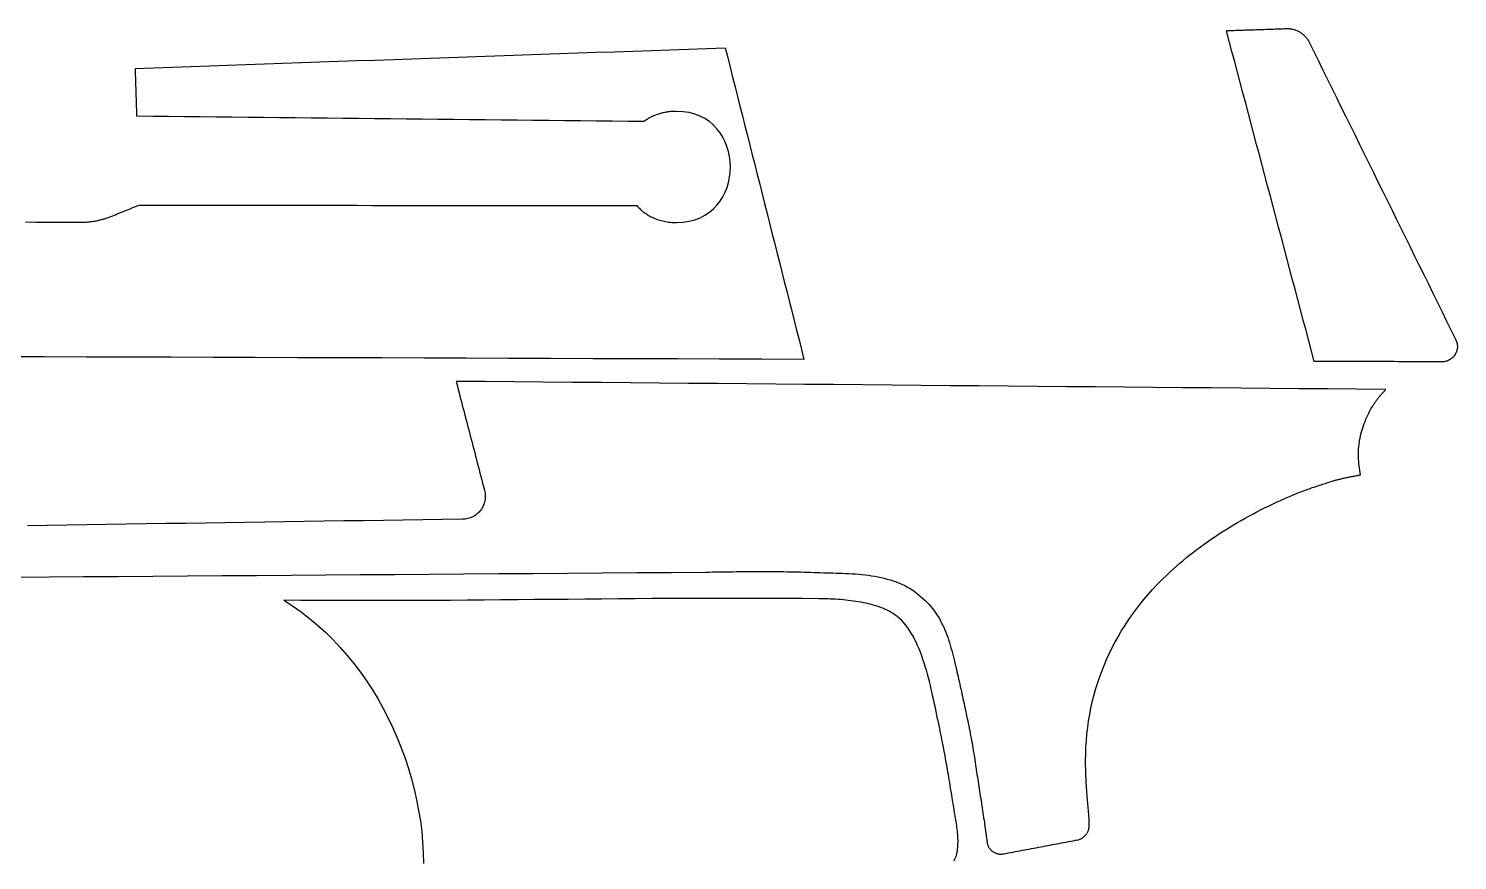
# Model space of a CAD drawing. Header units: metres. Extents: x 18 to 141, y -150 to -58.
# Drawn here: x 79.3 to 141, y -94.3 to -58.4 of the extents above; entities that cross this region are included whole.
import ezdxf

# ---------------------------------------------------------------- set-up
doc = ezdxf.new("R2010")
doc.units = ezdxf.units.M

msp = doc.modelspace()

# ---------------------------------------------------------------- linework, layer by layer
for points in [[(131.02844, -58.501788), (131.108958, -58.498994), (131.189476, -58.4962), (131.269994, -58.493406), (131.350766, -58.490612), (131.431284, -58.487818), (131.511802, -58.485024), (131.59232, -58.48223), (131.673092, -58.479436), (131.75361, -58.476642), (131.834128, -58.473848), (131.914646, -58.471054), (131.995418, -58.46826), (132.075936, -58.465466), (132.156454, -58.462672), (132.236972, -58.459878), (132.317744, -58.457084), (132.398262, -58.45429), (132.47878, -58.451496), (132.559298, -58.448702), (132.64007, -58.445908), (132.720588, -58.443114), (132.801106, -58.44032), (132.881624, -58.437526), (132.962396, -58.434732), (133.042914, -58.431938), (133.123432, -58.429144), (133.20395, -58.42635), (133.284722, -58.423556), (133.36524, -58.420762), (133.445758, -58.417968), (133.526276, -58.415174), (133.607048, -58.41238), (133.646164, -58.411618), (133.685026, -58.41238), (133.723634, -58.414412), (133.761988, -58.417968), (133.800088, -58.422794), (133.83768, -58.42889), (133.875018, -58.43651), (133.912102, -58.4454), (133.948678, -58.45556), (133.984746, -58.46699), (134.020306, -58.47969), (134.055358, -58.49366), (134.089902, -58.5089), (134.123684, -58.525156), (134.156958, -58.542682), (134.18947, -58.561478), (134.221474, -58.58129), (134.252716, -58.602372), (134.283196, -58.62447), (134.312914, -58.647584), (134.34187, -58.671714), (134.36981, -58.697114), (134.396988, -58.72353), (134.423404, -58.750962), (134.448804, -58.779156), (134.473188, -58.808366), (134.496556, -58.838592), (134.518908, -58.869834), (134.540244, -58.901838), (134.560564, -58.934858), (134.579614, -58.96864), (134.597394, -59.003438), (134.795006, -59.404758), (134.992618, -59.806078), (135.19023, -60.207398), (135.387842, -60.608718), (135.585454, -61.010038), (135.783066, -61.411358), (135.980678, -61.812678), (136.17829, -62.213998), (136.375902, -62.615318), (136.573514, -63.016638), (136.771126, -63.417958), (136.968738, -63.819278), (137.16635, -64.220598), (137.363962, -64.621918), (137.561574, -65.023238), (137.759186, -65.424558), (137.956798, -65.825878), (138.15441, -66.227198), (138.352022, -66.628518), (138.549634, -67.029838), (138.747246, -67.431158), (138.944858, -67.832478), (139.14247, -68.233798), (139.340082, -68.635118), (139.537694, -69.036438), (139.735306, -69.437758), (139.932918, -69.839078), (140.13053, -70.240398), (140.328142, -70.641718), (140.525754, -71.043038), (140.723366, -71.444358), (140.920978, -71.845678), (140.939774, -71.887334), (140.955522, -71.929244), (140.968222, -71.971408), (140.977874, -72.013572), (140.984732, -72.055736), (140.988796, -72.0979), (140.990066, -72.13981), (140.988542, -72.181466), (140.984478, -72.222614), (140.977874, -72.263254), (140.96873, -72.303132), (140.9573, -72.342248), (140.94333, -72.380602), (140.927074, -72.41794), (140.908786, -72.454262), (140.888212, -72.489314), (140.865606, -72.523096), (140.840968, -72.555354), (140.814552, -72.586088), (140.786104, -72.615298), (140.755878, -72.64273), (140.723874, -72.668384), (140.690346, -72.692006), (140.65504, -72.713596), (140.61821, -72.733154), (140.579856, -72.750426), (140.540232, -72.765158), (140.499338, -72.77735), (140.457174, -72.787002), (140.41374, -72.79386), (140.36929, -72.797924), (140.323824, -72.799194), (140.151612, -72.798686), (139.9794, -72.798178), (139.807188, -72.79767), (139.634976, -72.797162), (139.462764, -72.796654), (139.290552, -72.796146), (139.11834, -72.795638), (138.946128, -72.79513), (138.773916, -72.794622), (138.601704, -72.794114), (138.429492, -72.793606), (138.25728, -72.793098), (138.085068, -72.79259), (137.912856, -72.792082), (137.740644, -72.791574), (137.568432, -72.791066), (137.39622, -72.790558), (137.224008, -72.79005), (137.051796, -72.789542), (136.879584, -72.789034), (136.707372, -72.788526), (136.53516, -72.788018), (136.362948, -72.78751), (136.190736, -72.787002), (136.018524, -72.786494), (135.846312, -72.785986), (135.6741, -72.785478), (135.501888, -72.78497), (135.329676, -72.784462), (135.157464, -72.783954), (134.985252, -72.783446), (134.81304, -72.782938), (134.694676, -72.336914), (134.576312, -71.89089), (134.457948, -71.444866), (134.339584, -70.998842), (134.22122, -70.552818), (134.102856, -70.106794), (133.984492, -69.66077), (133.866128, -69.214746), (133.747764, -68.768722), (133.6294, -68.322698), (133.511036, -67.876674), (133.392672, -67.43065), (133.274308, -66.984626), (133.155944, -66.538602), (133.03758, -66.092578), (132.919216, -65.646554), (132.800852, -65.20053), (132.682488, -64.754506), (132.564124, -64.308482), (132.44576, -63.862458), (132.327396, -63.416434), (132.209032, -62.97041), (132.090668, -62.524386), (131.972304, -62.078362), (131.85394, -61.632338), (131.735576, -61.186314), (131.617212, -60.74029), (131.498848, -60.294266), (131.380484, -59.848242), (131.26212, -59.402218), (131.143756, -58.956194), (131.025392, -58.51017)], [(79.202788, -66.760598), (79.672942, -66.763646), (80.143096, -66.766694), (80.61325, -66.769742), (81.083404, -66.77279), (81.553558, -66.775838), (81.596738, -66.775838), (81.639664, -66.77533), (81.68259, -66.774314), (81.725516, -66.77279), (81.768442, -66.770758), (81.811368, -66.768218), (81.854294, -66.76517), (81.896966, -66.761614), (81.939638, -66.75755), (81.98231, -66.752978), (82.024982, -66.747898), (82.0674, -66.74231), (82.109818, -66.736214), (82.152236, -66.72961), (82.1944, -66.722498), (82.236564, -66.714878), (82.278728, -66.70675), (82.320638, -66.698114), (82.362548, -66.68897), (82.404204, -66.679318), (82.44586, -66.669158), (82.487262, -66.65849), (82.528664, -66.647314), (82.569812, -66.63563), (82.61096, -66.623438), (82.651854, -66.610738), (82.692748, -66.59753), (82.733388, -66.583814), (82.774028, -66.56959), (82.814414, -66.554858), (82.854546, -66.539618), (82.894678, -66.52387), (82.932524, -66.50863), (82.97037, -66.49339), (83.008216, -66.47815), (83.046062, -66.46291), (83.083908, -66.44767), (83.121754, -66.43243), (83.1596, -66.41719), (83.197446, -66.40195), (83.235292, -66.38671), (83.273138, -66.37147), (83.310984, -66.35623), (83.34883, -66.34099), (83.386676, -66.32575), (83.424522, -66.31051), (83.462368, -66.29527), (83.500214, -66.28003), (83.53806, -66.26479), (83.575906, -66.24955), (83.613752, -66.23431), (83.651598, -66.21907), (83.689444, -66.20383), (83.72729, -66.18859), (83.765136, -66.17335), (83.802982, -66.15811), (83.840828, -66.14287), (83.878674, -66.12763), (83.91652, -66.11239), (83.954366, -66.09715), (83.992212, -66.08191), (84.030058, -66.06667), (84.067904, -66.05143), (84.10575, -66.03619), (84.776818, -66.036698), (85.447886, -66.037206), (86.118954, -66.037714), (86.790022, -66.038222), (87.46109, -66.03873), (88.132158, -66.039238), (88.803226, -66.039746), (89.474294, -66.040254), (90.145362, -66.040762), (90.81643, -66.04127), (91.487498, -66.041778), (92.158566, -66.042286), (92.829634, -66.042794), (93.500702, -66.043302), (94.17177, -66.04381), (94.842838, -66.044318), (95.513906, -66.044826), (96.184974, -66.045334), (96.856042, -66.045842), (97.52711, -66.04635), (98.198178, -66.046858), (98.869246, -66.047366), (99.540314, -66.047874), (100.211382, -66.048382), (100.88245, -66.04889), (101.553518, -66.049398), (102.224586, -66.049906), (102.895654, -66.050414), (103.566722, -66.050922), (104.23779, -66.05143), (104.908858, -66.051938), (105.579926, -66.052446), (105.616756, -66.09334), (105.654602, -66.133218), (105.693464, -66.172334), (105.733596, -66.210434), (105.774744, -66.247518), (105.816908, -66.283586), (105.860342, -66.318638), (105.904792, -66.352674), (105.950258, -66.385694), (105.996994, -66.417444), (106.044746, -66.448178), (106.093514, -66.477642), (106.143552, -66.50609), (106.194606, -66.533268), (106.246676, -66.559176), (106.300016, -66.583814), (106.354372, -66.607182), (106.409744, -66.62928), (106.466386, -66.650108), (106.524044, -66.669412), (106.582718, -66.687446), (106.642662, -66.703956), (106.703622, -66.718942), (106.765598, -66.732658), (106.828844, -66.74485), (106.893106, -66.755518), (106.958384, -66.764662), (107.024932, -66.772028), (107.092496, -66.77787), (107.161076, -66.782188), (107.230926, -66.784728), (107.301792, -66.78549), (107.582716, -66.771774), (107.845352, -66.731642), (108.089954, -66.666872), (108.316522, -66.579242), (108.524802, -66.47053), (108.715048, -66.342514), (108.887006, -66.196972), (109.04093, -66.035682), (109.17682, -65.860168), (109.294422, -65.672462), (109.39399, -65.474088), (109.47527, -65.267078), (109.538516, -65.052956), (109.583728, -64.8335), (109.610652, -64.610488), (109.619542, -64.385952), (109.610398, -64.161416), (109.58322, -63.938404), (109.537754, -63.718948), (109.474254, -63.504826), (109.39272, -63.297816), (109.293152, -63.099442), (109.175296, -62.911736), (109.039406, -62.736222), (108.885482, -62.574932), (108.713524, -62.42939), (108.523532, -62.301374), (108.315252, -62.192662), (108.088938, -62.105032), (107.84459, -62.040262), (107.582208, -62.00013), (107.301792, -61.986414), (107.24769, -61.986922), (107.19435, -61.988446), (107.141518, -61.990986), (107.089448, -61.994288), (107.037886, -61.998606), (106.987086, -62.00394), (106.936794, -62.010036), (106.887264, -62.017148), (106.838242, -62.025022), (106.789982, -62.033912), (106.74223, -62.043564), (106.69524, -62.054232), (106.648758, -62.065662), (106.603038, -62.077854), (106.557826, -62.091062), (106.513376, -62.105032), (106.469434, -62.119764), (106.426254, -62.135258), (106.383582, -62.151514), (106.341672, -62.168532), (106.30027, -62.186312), (106.25963, -62.204854), (106.219498, -62.224158), (106.180128, -62.244224), (106.141266, -62.265052), (106.103166, -62.286642), (106.065574, -62.30874), (106.028744, -62.3316), (105.992422, -62.355222), (105.956862, -62.379352), (105.92181, -62.404244), (105.88752, -62.429644), (105.204006, -62.422278), (104.520492, -62.414912), (103.836978, -62.407546), (103.153464, -62.40018), (102.46995, -62.392814), (101.786436, -62.385448), (101.102922, -62.378082), (100.419408, -62.370716), (99.735894, -62.36335), (99.05238, -62.355984), (98.368866, -62.348618), (97.685352, -62.341252), (97.001838, -62.333886), (96.318324, -62.32652), (95.63481, -62.319154), (94.951296, -62.311788), (94.267782, -62.304422), (93.584268, -62.297056), (92.900754, -62.28969), (92.21724, -62.282324), (91.533726, -62.274958), (90.850212, -62.267592), (90.166698, -62.260226), (89.483184, -62.25286), (88.79967, -62.245494), (88.116156, -62.238128), (87.432642, -62.230762), (86.749128, -62.223396), (86.065614, -62.21603), (85.3821, -62.208664), (84.698586, -62.201298), (84.015072, -62.193932), (84.01304, -62.129416), (84.011008, -62.0649), (84.008976, -62.000384), (84.006944, -61.935868), (84.004912, -61.871352), (84.00288, -61.806836), (84.000848, -61.74232), (83.998816, -61.677804), (83.996784, -61.613288), (83.994752, -61.548772), (83.99272, -61.484256), (83.990688, -61.41974), (83.988656, -61.355224), (83.986624, -61.290708), (83.984592, -61.226192), (83.98256, -61.161676), (83.980528, -61.09716), (83.978496, -61.032644), (83.976464, -60.968128), (83.974432, -60.903612), (83.9724, -60.839096), (83.970368, -60.77458), (83.968336, -60.710064), (83.966304, -60.645548), (83.964272, -60.581032), (83.96224, -60.516516), (83.960208, -60.452), (83.958176, -60.387484), (83.956144, -60.322968), (83.954112, -60.258452), (83.95208, -60.193936), (83.950048, -60.12942), (84.745322, -60.101734), (85.540596, -60.074048), (86.33587, -60.046362), (87.131144, -60.018676), (87.926418, -59.99099), (88.721692, -59.963304), (89.516966, -59.935618), (90.31224, -59.907932), (91.107514, -59.880246), (91.902788, -59.85256), (92.698062, -59.824874), (93.493336, -59.797188), (94.28861, -59.769502), (95.083884, -59.741816), (95.879158, -59.71413), (96.674432, -59.686444), (97.469706, -59.658758), (98.26498, -59.631072), (99.060254, -59.603386), (99.855528, -59.5757), (100.650802, -59.548014), (101.446076, -59.520328), (102.24135, -59.492642), (103.036624, -59.464956), (103.831898, -59.43727), (104.627172, -59.409584), (105.422446, -59.381898), (106.21772, -59.354212), (107.012994, -59.326526), (107.808268, -59.29884), (108.603542, -59.271154), (109.398816, -59.243468), (109.504988, -59.663838), (109.61116, -60.084208), (109.717332, -60.504578), (109.823504, -60.924948), (109.929676, -61.345318), (110.035848, -61.765688), (110.14202, -62.186058), (110.248192, -62.606428), (110.354364, -63.026798), (110.460536, -63.447168), (110.566708, -63.867538), (110.67288, -64.287908), (110.779052, -64.708278), (110.885224, -65.128648), (110.991396, -65.549018), (111.097568, -65.969388), (111.20374, -66.389758), (111.309912, -66.810128), (111.416084, -67.230498), (111.522256, -67.650868), (111.628428, -68.071238), (111.7346, -68.491608), (111.840772, -68.911978), (111.946944, -69.332348), (112.053116, -69.752718), (112.159288, -70.173088), (112.26546, -70.593458), (112.371632, -71.013828), (112.477804, -71.434198), (112.583976, -71.854568), (112.690148, -72.274938), (112.79632, -72.695308), (110.97514, -72.689212), (109.15396, -72.683116), (107.33278, -72.67702), (105.5116, -72.670924), (103.69042, -72.664828), (101.86924, -72.658732), (100.04806, -72.652636), (98.22688, -72.64654), (96.4057, -72.640444), (94.58452, -72.634348), (92.76334, -72.628252), (90.94216, -72.622156), (89.12098, -72.61606), (87.2998, -72.609964), (85.47862, -72.603868), (83.65744, -72.597772), (81.83626, -72.591676), (80.01508, -72.58558), (78.1939, -72.579484)], [(137.310114, -74.755502), (137.325862, -74.728832), (137.34161, -74.702416), (137.357612, -74.676254), (137.373868, -74.650092), (137.390378, -74.624184), (137.407142, -74.59853), (137.423906, -74.572876), (137.440924, -74.547476), (137.458196, -74.52233), (137.475722, -74.497184), (137.493502, -74.472292), (137.511282, -74.447654), (137.529316, -74.42327), (137.547604, -74.398886), (137.566146, -74.374756), (137.584688, -74.35088), (137.603484, -74.327004), (137.622534, -74.303382), (137.641838, -74.280014), (137.661142, -74.2569), (137.6807, -74.233786), (137.700512, -74.210926), (137.720578, -74.18832), (137.740644, -74.165968), (137.760964, -74.143616), (137.781538, -74.121518), (137.802112, -74.099674), (137.82294, -74.078084), (137.844022, -74.056748), (137.865358, -74.035412), (137.886694, -74.01433), (137.908284, -73.993502), (136.65454, -73.98258), (135.400796, -73.971658), (134.147052, -73.960736), (132.893308, -73.949814), (131.639564, -73.938892), (130.38582, -73.92797), (129.132076, -73.917048), (127.878332, -73.906126), (126.624588, -73.895204), (125.370844, -73.884282), (124.1171, -73.87336), (122.863356, -73.862438), (121.609612, -73.851516), (120.355868, -73.840594), (119.102124, -73.829672), (117.84838, -73.81875), (116.594636, -73.807828), (115.340892, -73.796906), (114.087148, -73.785984), (112.833404, -73.775062), (111.57966, -73.76414), (110.325916, -73.753218), (109.072172, -73.742296), (107.818428, -73.731374), (106.564684, -73.720452), (105.31094, -73.70953), (104.057196, -73.698608), (102.803452, -73.687686), (101.549708, -73.676764), (100.295964, -73.665842), (99.04222, -73.65492), (97.788476, -73.643998), (97.826576, -73.790556), (97.864676, -73.937114), (97.902776, -74.083672), (97.940876, -74.23023), (97.978976, -74.376788), (98.017076, -74.523346), (98.055176, -74.669904), (98.093276, -74.816462), (98.131376, -74.96302), (98.169476, -75.109578), (98.207576, -75.256136), (98.245676, -75.402694), (98.283776, -75.549252), (98.321876, -75.69581), (98.359976, -75.842368), (98.398076, -75.988926), (98.436176, -76.135484), (98.474276, -76.282042), (98.512376, -76.4286), (98.550476, -76.575158), (98.588576, -76.721716), (98.626676, -76.868274), (98.664776, -77.014832), (98.702876, -77.16139), (98.740976, -77.307948), (98.779076, -77.454506), (98.817176, -77.601064), (98.855276, -77.747622), (98.893376, -77.89418), (98.931476, -78.040738), (98.969576, -78.187296), (99.007676, -78.333854), (99.022916, -78.393036), (99.034346, -78.451964), (99.041966, -78.510638), (99.04603, -78.569058), (99.046792, -78.62697), (99.043998, -78.684374), (99.037902, -78.741016), (99.028504, -78.796896), (99.016058, -78.85176), (99.000564, -78.905608), (98.982022, -78.958186), (98.960686, -79.009748), (98.936556, -79.059786), (98.909632, -79.1083), (98.880168, -79.15529), (98.848164, -79.200502), (98.81362, -79.243936), (98.77679, -79.285338), (98.737674, -79.324708), (98.696272, -79.361792), (98.652838, -79.39659), (98.607372, -79.429102), (98.559874, -79.459074), (98.510598, -79.486252), (98.459544, -79.510636), (98.406966, -79.532226), (98.35261, -79.550768), (98.29673, -79.566262), (98.23958, -79.578708), (98.18116, -79.587598), (98.12147, -79.593186), (98.06051, -79.595218), (97.207324, -79.607918), (96.354138, -79.620618), (95.500952, -79.633318), (94.647766, -79.646018), (93.79458, -79.658718), (92.941394, -79.671418), (92.088208, -79.684118), (91.235022, -79.696818), (90.381836, -79.709518), (89.52865, -79.722218), (88.675464, -79.734918), (87.822278, -79.747618), (86.969092, -79.760318), (86.115906, -79.773018), (85.26272, -79.785718), (84.409534, -79.798418), (83.556348, -79.811118), (82.703162, -79.823818), (81.849976, -79.836518), (80.99679, -79.849218), (80.143604, -79.861918), (79.290418, -79.874618)], [(78.744064, -82.096864), (80.234536, -82.085942), (81.725008, -82.07502), (83.21548, -82.064098), (84.705952, -82.053176), (86.196424, -82.042254), (87.686896, -82.031332), (89.177368, -82.02041), (90.66784, -82.009488), (92.158312, -81.998566), (93.648784, -81.987644), (95.139256, -81.976722), (96.629728, -81.9658), (98.1202, -81.954878), (99.610672, -81.943956), (101.101144, -81.933034), (102.591616, -81.922112), (104.082088, -81.91119), (105.57256, -81.900268), (107.063032, -81.889346), (108.553504, -81.878424), (108.699808, -81.875884), (108.846112, -81.873344), (108.992416, -81.871058), (109.13872, -81.868772), (109.285024, -81.866486), (109.431582, -81.864454), (109.57814, -81.862422), (109.724698, -81.860644), (109.871256, -81.858866), (110.017814, -81.857342), (110.164372, -81.856072), (110.31093, -81.854802), (110.457488, -81.853786), (110.604046, -81.853024), (110.750604, -81.852516), (110.897162, -81.852262), (111.04372, -81.852262), (111.190278, -81.852516), (111.336836, -81.853024), (111.483394, -81.853786), (111.629952, -81.854802), (111.77651, -81.856326), (111.923068, -81.858104), (112.069626, -81.860136), (112.21593, -81.862676), (112.362234, -81.86547), (112.508538, -81.868772), (112.654842, -81.872328), (112.801146, -81.876392), (112.94745, -81.880964), (113.093754, -81.88579), (113.240058, -81.891124), (113.369852, -81.895696), (113.50117, -81.89976), (113.634266, -81.903316), (113.768632, -81.906872), (113.904522, -81.910428), (114.041428, -81.913984), (114.17935, -81.918048), (114.318034, -81.92262), (114.45748, -81.9277), (114.597434, -81.933796), (114.737642, -81.940908), (114.878104, -81.94929), (115.018566, -81.959196), (115.158774, -81.970626), (115.298728, -81.983834), (115.438428, -81.999074), (115.577366, -82.0166), (115.715542, -82.036412), (115.852956, -82.058764), (115.989354, -82.08391), (116.124482, -82.11185), (116.25834, -82.142838), (116.390674, -82.177128), (116.52123, -82.214974), (116.650008, -82.256376), (116.776754, -82.301588), (116.901214, -82.350864), (117.023388, -82.404204), (117.143276, -82.462116), (117.26037, -82.524346), (117.37467, -82.591402), (117.486176, -82.663284), (117.601238, -82.744056), (117.710712, -82.826606), (117.815106, -82.910934), (117.91442, -82.99704), (118.008908, -83.08467), (118.09857, -83.174078), (118.18366, -83.26501), (118.264432, -83.35772), (118.34114, -83.451954), (118.413784, -83.547712), (118.482618, -83.644994), (118.547642, -83.7438), (118.60911, -83.843876), (118.667276, -83.945476), (118.722394, -84.048346), (118.774464, -84.152486), (118.82374, -84.257896), (118.870476, -84.364576), (118.914672, -84.472526), (118.956582, -84.581746), (118.99646, -84.691982), (119.034306, -84.803488), (119.070628, -84.91601), (119.105172, -85.029548), (119.138446, -85.144102), (119.17045, -85.259672), (119.201438, -85.376004), (119.23141, -85.493352), (119.260874, -85.611462), (119.289576, -85.730334), (119.318024, -85.849968), (119.346218, -85.970364), (119.370856, -86.075774), (119.39524, -86.181438), (119.419624, -86.287102), (119.444008, -86.392766), (119.468138, -86.49843), (119.492268, -86.604094), (119.516144, -86.709758), (119.54002, -86.815422), (119.563642, -86.921086), (119.587264, -87.02675), (119.610632, -87.132414), (119.634, -87.238332), (119.657114, -87.34425), (119.680228, -87.450168), (119.703088, -87.556086), (119.725948, -87.662004), (119.748554, -87.767922), (119.77116, -87.87384), (119.793512, -87.979758), (119.81561, -88.085676), (119.837708, -88.191848), (119.859552, -88.29802), (119.881396, -88.404192), (119.902986, -88.510364), (119.924322, -88.616536), (119.945658, -88.722708), (119.96674, -88.82888), (119.987568, -88.935306), (120.008142, -89.041732), (120.028716, -89.148158), (120.049036, -89.254584), (120.069102, -89.36101), (120.085104, -89.46515), (120.101106, -89.56929), (120.117108, -89.67343), (120.13311, -89.77757), (120.149112, -89.88171), (120.165114, -89.98585), (120.181116, -90.08999), (120.197118, -90.19413), (120.21312, -90.29827), (120.229122, -90.40241), (120.245124, -90.50655), (120.261126, -90.61069), (120.277128, -90.71483), (120.29313, -90.81897), (120.309132, -90.92311), (120.325134, -91.02725), (120.341136, -91.13139), (120.357138, -91.23553), (120.37314, -91.33967), (120.389142, -91.44381), (120.405144, -91.54795), (120.421146, -91.65209), (120.437148, -91.75623), (120.45315, -91.86037), (120.469152, -91.96451), (120.485154, -92.06865), (120.501156, -92.17279), (120.517158, -92.27693), (120.53316, -92.38107), (120.549162, -92.48521), (120.565164, -92.58935), (120.581166, -92.69349), (120.583706, -92.711778), (120.586246, -92.730828), (120.588786, -92.750386), (120.59158, -92.770706), (120.594374, -92.791534), (120.597422, -92.813124), (120.60047, -92.835222), (120.603518, -92.857828), (120.60682, -92.881196), (120.610122, -92.905072), (120.613424, -92.929456), (120.61698, -92.954348), (120.620536, -92.979748), (120.624092, -93.005656), (120.627648, -93.031818), (120.631458, -93.058488), (120.635268, -93.085666), (120.639078, -93.113098), (120.642888, -93.141038), (120.646698, -93.169232), (120.650508, -93.197934), (120.654572, -93.22689), (120.658636, -93.2561), (120.6627, -93.285564), (120.666764, -93.315282), (120.670828, -93.345254), (120.674892, -93.37548), (120.678956, -93.40596), (120.68302, -93.436694), (120.687084, -93.467682), (120.691148, -93.49867), (120.695212, -93.529912), (120.700038, -93.561916), (120.706642, -93.593412), (120.71477, -93.624146), (120.724422, -93.654118), (120.735598, -93.683328), (120.748044, -93.711776), (120.762014, -93.739208), (120.777254, -93.765878), (120.793764, -93.791532), (120.811544, -93.81617), (120.83034, -93.839792), (120.850406, -93.862398), (120.871488, -93.883988), (120.893586, -93.904308), (120.9167, -93.923612), (120.94083, -93.941646), (120.965722, -93.95841), (120.991376, -93.974158), (121.017792, -93.988382), (121.04497, -94.001336), (121.07291, -94.01302), (121.101358, -94.02318), (121.130568, -94.03207), (121.160286, -94.039436), (121.190258, -94.045278), (121.220738, -94.049596), (121.251726, -94.05239), (121.282968, -94.053406), (121.314464, -94.052898), (121.346214, -94.050612), (121.377964, -94.046548), (121.409968, -94.040706), (121.510044, -94.02191), (121.61012, -94.003114), (121.710196, -93.984318), (121.810272, -93.965522), (121.910348, -93.946726), (122.010424, -93.92793), (122.1105, -93.909134), (122.210576, -93.890338), (122.310652, -93.871542), (122.410728, -93.852746), (122.510804, -93.83395), (122.61088, -93.815154), (122.710956, -93.796358), (122.811032, -93.777562), (122.911108, -93.758766), (123.011184, -93.73997), (123.11126, -93.721174), (123.211336, -93.702378), (123.311412, -93.683582), (123.411488, -93.664786), (123.511564, -93.64599), (123.61164, -93.627194), (123.711716, -93.608398), (123.811792, -93.589602), (123.911868, -93.570806), (124.011944, -93.55201), (124.11202, -93.533214), (124.212096, -93.514418), (124.312172, -93.495622), (124.412248, -93.476826), (124.512324, -93.45803), (124.6124, -93.439234), (124.639578, -93.431614), (124.666248, -93.422978), (124.692156, -93.413326), (124.717556, -93.402658), (124.742448, -93.390974), (124.766578, -93.378274), (124.7902, -93.364558), (124.81306, -93.35008), (124.835158, -93.334586), (124.856748, -93.31833), (124.877576, -93.301312), (124.897642, -93.283532), (124.916946, -93.26499), (124.935488, -93.245686), (124.953014, -93.22562), (124.969778, -93.204792), (124.98578, -93.183456), (125.000766, -93.161358), (125.01499, -93.138752), (125.028198, -93.115384), (125.04039, -93.091508), (125.05182, -93.067124), (125.062234, -93.042232), (125.071632, -93.016832), (125.080014, -92.991178), (125.08738, -92.965016), (125.093476, -92.938346), (125.098556, -92.911422), (125.10262, -92.884244), (125.105414, -92.856558), (125.107192, -92.828618), (125.1077, -92.800424), (125.107192, -92.746068), (125.105922, -92.689426), (125.103636, -92.630498), (125.100588, -92.56903), (125.097032, -92.505276), (125.092714, -92.439236), (125.087888, -92.371164), (125.082554, -92.300806), (125.076712, -92.228162), (125.070362, -92.153486), (125.063758, -92.076524), (125.0569, -91.99753), (125.049788, -91.916504), (125.042422, -91.833446), (125.035056, -91.748356), (125.027436, -91.661234), (125.019816, -91.57208), (125.01245, -91.480894), (125.005084, -91.38793), (124.997972, -91.292934), (124.991114, -91.19616), (124.98451, -91.097354), (124.97816, -90.99677), (124.972318, -90.894408), (124.966984, -90.790268), (124.962158, -90.68435), (124.95784, -90.576654), (124.954284, -90.467434), (124.95149, -90.356436), (124.949204, -90.243914), (124.947934, -90.129614), (124.947426, -90.01379), (124.950982, -89.723214), (124.961904, -89.434924), (124.979938, -89.14892), (125.005084, -88.865202), (125.037342, -88.58377), (125.076712, -88.304878), (125.123194, -88.028272), (125.176534, -87.754206), (125.236986, -87.48268), (125.304296, -87.21344), (125.378464, -86.946994), (125.45949, -86.683088), (125.54712, -86.421722), (125.641608, -86.16315), (125.7427, -85.907118), (125.85065, -85.65388), (125.965204, -85.403436), (126.086362, -85.155786), (126.21387, -84.911184), (126.347982, -84.669376), (126.488444, -84.430616), (126.63551, -84.19465), (126.788926, -83.961732), (126.948692, -83.731862), (127.114554, -83.50504), (127.286766, -83.28152), (127.465074, -83.061048), (127.649732, -82.843878), (127.840486, -82.629756), (128.037336, -82.418936), (128.240282, -82.211418), (128.44907, -82.007202), (128.586992, -81.877154), (128.726692, -81.748884), (128.86817, -81.622646), (129.011426, -81.498186), (129.156206, -81.375504), (129.302764, -81.2546), (129.450846, -81.135474), (129.600452, -81.018126), (129.751582, -80.902556), (129.903982, -80.788764), (130.057906, -80.67675), (130.2131, -80.56626), (130.369564, -80.457548), (130.527298, -80.350614), (130.686302, -80.245458), (130.846322, -80.141826), (131.007612, -80.039972), (131.169918, -79.939642), (131.33324, -79.84109), (131.497324, -79.744062), (131.662424, -79.648812), (131.828286, -79.555086), (131.995164, -79.462884), (132.162804, -79.37246), (132.330952, -79.28356), (132.499862, -79.196184), (132.669534, -79.110332), (132.839714, -79.026004), (133.010402, -78.9432), (133.181598, -78.86192), (133.353302, -78.782164), (133.52526, -78.703932), (133.59765, -78.67142), (133.669278, -78.639924), (133.73989, -78.609444), (133.80974, -78.579726), (133.878828, -78.55077), (133.947154, -78.522576), (134.014972, -78.495144), (134.082028, -78.468474), (134.148576, -78.442566), (134.214616, -78.417166), (134.280148, -78.392274), (134.345172, -78.368144), (134.409688, -78.344522), (134.47395, -78.321408), (134.537958, -78.298548), (134.601458, -78.276196), (134.664704, -78.254352), (134.727696, -78.232762), (134.790688, -78.211426), (134.853426, -78.190344), (134.916164, -78.169516), (134.978902, -78.148942), (135.04164, -78.128368), (135.104378, -78.108048), (135.167116, -78.087728), (135.229854, -78.067408), (135.292846, -78.047088), (135.356092, -78.026768), (135.419592, -78.006448), (135.483346, -77.986128), (135.547354, -77.965554), (135.61187, -77.944726), (135.648446, -77.933296), (135.686038, -77.92212), (135.724392, -77.910944), (135.763508, -77.900022), (135.803386, -77.889354), (135.843772, -77.87894), (135.884666, -77.86878), (135.926068, -77.858874), (135.967724, -77.848968), (136.009634, -77.839316), (136.051544, -77.829918), (136.093708, -77.820774), (136.135618, -77.81163), (136.177528, -77.80274), (136.219184, -77.794104), (136.260586, -77.785722), (136.301734, -77.77734), (136.342374, -77.769212), (136.382506, -77.761338), (136.421876, -77.753718), (136.460484, -77.746098), (136.49833, -77.738732), (136.535414, -77.73162), (136.571482, -77.724508), (136.60628, -77.71765), (136.640062, -77.710792), (136.672574, -77.704188), (136.703816, -77.697838), (136.733534, -77.691488), (136.761728, -77.685392), (136.788398, -77.67955), (136.81329, -77.673708), (136.793986, -77.578712), (136.776968, -77.48397), (136.762236, -77.389736), (136.749536, -77.295756), (136.739122, -77.20203), (136.730994, -77.108558), (136.725152, -77.01534), (136.721342, -76.922376), (136.719818, -76.829666), (136.72058, -76.73721), (136.723628, -76.645008), (136.728962, -76.55306), (136.736328, -76.461366), (136.74598, -76.369926), (136.757918, -76.278486), (136.772142, -76.1873), (136.788652, -76.096368), (136.807448, -76.005436), (136.82853, -75.914758), (136.851898, -75.82408), (136.877552, -75.733656), (136.905492, -75.643232), (136.935718, -75.553062), (136.96823, -75.462892), (137.003028, -75.372722), (137.040112, -75.282552), (137.079736, -75.192636), (137.121646, -75.10272), (137.165842, -75.012804), (137.212324, -74.922888), (137.261092, -74.832972), (137.312146, -74.743056)], [(119.247158, -91.962986), (119.220234, -91.799918), (119.19458, -91.64447), (119.170196, -91.496388), (119.147082, -91.355164), (119.124984, -91.22029), (119.103648, -91.091258), (119.083328, -90.96756), (119.06377, -90.848688), (119.04472, -90.734134), (119.026178, -90.623644), (119.008144, -90.516456), (118.990364, -90.412316), (118.972838, -90.310462), (118.955566, -90.21064), (118.938294, -90.112342), (118.921022, -90.01506), (118.90375, -89.91854), (118.886224, -89.82202), (118.868444, -89.724992), (118.850156, -89.627202), (118.83136, -89.528142), (118.812056, -89.42705), (118.79199, -89.323672), (118.771162, -89.2175), (118.749318, -89.108026), (118.726458, -88.994742), (118.702582, -88.877394), (118.677436, -88.75522), (118.65102, -88.627966), (118.623334, -88.49487), (118.594124, -88.355678), (118.56339, -88.209882), (118.531132, -88.057228), (118.49862, -87.90178), (118.4656, -87.7443), (118.431818, -87.584788), (118.397274, -87.423752), (118.361714, -87.261446), (118.325138, -87.098378), (118.287546, -86.934548), (118.24843, -86.770464), (118.208044, -86.606634), (118.166134, -86.443312), (118.1227, -86.280752), (118.077488, -86.119208), (118.030244, -85.959188), (117.980968, -85.800946), (117.92966, -85.64499), (117.876066, -85.491574), (117.820186, -85.340952), (117.761766, -85.193378), (117.700806, -85.04936), (117.637052, -84.909152), (117.570504, -84.773262), (117.500908, -84.641944), (117.428264, -84.515452), (117.352318, -84.39404), (117.27307, -84.278216), (117.190266, -84.168234), (117.103906, -84.064602), (117.01399, -83.967574), (116.920264, -83.877404), (116.822474, -83.7946), (116.72062, -83.719162), (116.640102, -83.66633), (116.556282, -83.616292), (116.469414, -83.568794), (116.379752, -83.523836), (116.28755, -83.481418), (116.192808, -83.44154), (116.09578, -83.403948), (115.99672, -83.368642), (115.895628, -83.335622), (115.792758, -83.304634), (115.688364, -83.275932), (115.582446, -83.249262), (115.475512, -83.22437), (115.367308, -83.20151), (115.258342, -83.180428), (115.148614, -83.161124), (115.038378, -83.143344), (114.927888, -83.127088), (114.817144, -83.112356), (114.7064, -83.099148), (114.59591, -83.087464), (114.485674, -83.07705), (114.375946, -83.067906), (114.26698, -83.059778), (114.15903, -83.05292), (114.052096, -83.047078), (113.946432, -83.041998), (113.842038, -83.037934), (113.739168, -83.034632), (113.638076, -83.032092), (113.539016, -83.030314), (113.441988, -83.029044), (112.72647, -83.02244), (112.009682, -83.017614), (111.291878, -83.014312), (110.573058, -83.012534), (109.853222, -83.012026), (109.132624, -83.012534), (108.411264, -83.014312), (107.689142, -83.017106), (106.966512, -83.020662), (106.243374, -83.02498), (105.519728, -83.03006), (104.795574, -83.035648), (104.071166, -83.041744), (103.346504, -83.048094), (102.621588, -83.054698), (101.896672, -83.061302), (101.171756, -83.067906), (100.44684, -83.07451), (99.722178, -83.08086), (98.99777, -83.086956), (98.273616, -83.092544), (97.54997, -83.097624), (96.826832, -83.101942), (96.104202, -83.105498), (95.38208, -83.108292), (94.66072, -83.11007), (93.940122, -83.110578), (93.220286, -83.11007), (92.501466, -83.108038), (91.783662, -83.104736), (91.066874, -83.09991), (90.351356, -83.093306), (90.731848, -83.338416), (91.101672, -83.599782), (91.460828, -83.876642), (91.809062, -84.168488), (92.14612, -84.474812), (92.471748, -84.794598), (92.785946, -85.127592), (93.08846, -85.473032), (93.379036, -85.830156), (93.65742, -86.198456), (93.923358, -86.57717), (94.17685, -86.96579), (94.417642, -87.363554), (94.64548, -87.769954), (94.860364, -88.184228), (95.061786, -88.605868), (95.249746, -89.034112), (95.42399, -89.468452), (95.584264, -89.908126), (95.730568, -90.352626), (95.862648, -90.80119), (95.98025, -91.25331), (96.08312, -91.708224), (96.171004, -92.165424), (96.243902, -92.624148), (96.30156, -93.083888), (96.343724, -93.543882), (96.37014, -94.003368), (96.380808, -94.461838)], [(119.269256, -94.349824), (119.299228, -94.292928), (119.325898, -94.233746), (119.34952, -94.172024), (119.370094, -94.10827), (119.387874, -94.04223), (119.40286, -93.974412), (119.415306, -93.904816), (119.425212, -93.833442), (119.432832, -93.760544), (119.438166, -93.686122), (119.441468, -93.61043), (119.442738, -93.533722), (119.44223, -93.455998), (119.439944, -93.377258), (119.436134, -93.297756), (119.4308, -93.217746), (119.423942, -93.137228), (119.416068, -93.056456), (119.406924, -92.97543), (119.396764, -92.894404), (119.385842, -92.813378), (119.374158, -92.732606), (119.361966, -92.652088), (119.349266, -92.572078), (119.336312, -92.492576), (119.323104, -92.413836), (119.309642, -92.335858), (119.296434, -92.258896), (119.283226, -92.183204), (119.270272, -92.108782), (119.257826, -92.03563), (119.245888, -91.964002)]]:
    msp.add_lwpolyline(points)

doc.saveas('drawing.dxf')
